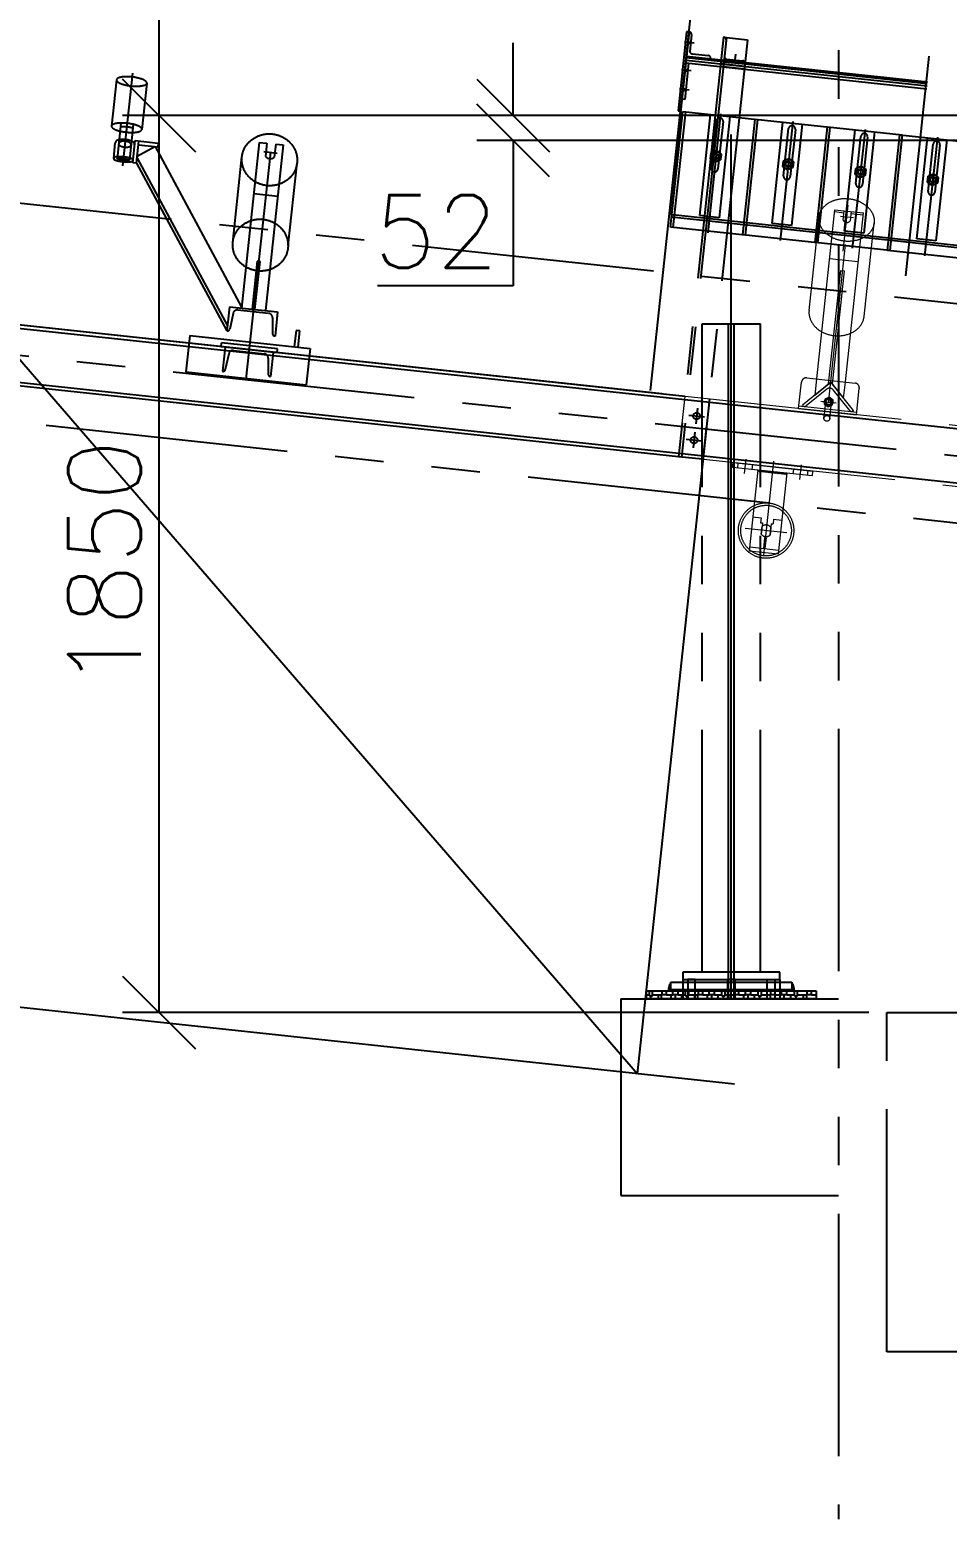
# Model space of a CAD drawing. Header units: inches. Extents: x 0 to 157513, y -28488 to 35640.
# Drawn here: x 17066 to 18959, y 14964 to 18036 of the extents above; entities that cross this region are included whole.
import ezdxf

# ---------------------------------------------------------------- set-up
doc = ezdxf.new("R2010")
doc.units = ezdxf.units.IN
doc.header["$LTSCALE"] = 400
doc.header["$MEASUREMENT"] = 0
for name, pattern in [('0', [0]), ('CENTER', [2, 1.25, -0.25, 0.25, -0.25]), ('CENTER2', [28.575, 19.05, -3.175, 3.175, -3.175]), ('CONTINOUS', [0]), ('HIDDEN', [9.525, 6.35, -3.175]), ('PHANTOM', [2.5, 1.25, -0.25, 0.25, -0.25, 0.25, -0.25])]:
    doc.linetypes.add(name, pattern=pattern)
doc.layers.add('BF', color=8, linetype='PHANTOM')
doc.styles.add('ROMANS', font='romans')
doc.dimstyles.new('SAM2 60 SC', dxfattribs={"dimscale": 60, "dimtxt": 2.5, "dimasz": 2.5, "dimexe": 1.25, "dimexo": 0.625, "dimtad": 1, "dimtoh": 1, "dimdec": 0, "dimdsep": 46, "dimtxsty": 'ROMANS', "dimblk": 'OBLIQUE', "dimcen": 2.5, "dimclrd": 1, "dimclre": 1, "dimclrt": 256, "dimadec": 0, "dimazin": 2, "dimtfac": 1, "dimtdec": 0, "dimtofl": 0, "dimtmove": 0, "dimatfit": 3, "dimfxl": 1, "dimtolj": 1, "dimtzin": 0, "dimarcsym": 1})

# ---------------------------------------------------------------- blocks, each defined once
blk = doc.blocks.new('611bf4strgesv')
at = {"layer": 'BF', "linetype": 'CONTINOUS'}
h = blk.add_hatch(color=256, dxfattribs=at)
h.dxf.hatch_style = 1
h.paths.add_polyline_path([(-13415.3, 26932.5), (-13421.3, 26933.2), (-13421.7, 26929.8), (-13415.7, 26929.2)])
h = blk.add_hatch(color=256, dxfattribs=at)
h.dxf.hatch_style = 1
h.paths.add_polyline_path([(-13415, 26935.8), (-13420.9, 26936.4), (-13421.3, 26933.2), (-13415.3, 26932.5)])
h = blk.add_hatch(color=256, dxfattribs=at)
h.dxf.hatch_style = 1
h.paths.add_polyline_path([(-13421.4, 26875.5), (-13427.4, 26876.2), (-13427.8, 26872.8), (-13421.8, 26872.2)])
h = blk.add_hatch(color=256, dxfattribs=at)
h.dxf.hatch_style = 1
h.paths.add_polyline_path([(-13421.1, 26878.8), (-13427.1, 26879.4), (-13427.4, 26876.2), (-13421.4, 26875.5)])
h = blk.add_hatch(color=256, dxfattribs=at)
h.dxf.hatch_style = 1
h.paths.add_polyline_path([(-13425.7, 26835.8), (-13431.7, 26836.4), (-13432, 26833), (-13426.1, 26832.4)])
h = blk.add_hatch(color=256, dxfattribs=at)
h.dxf.hatch_style = 1
h.paths.add_polyline_path([(-13425.4, 26839), (-13431.3, 26839.6), (-13431.7, 26836.4), (-13425.7, 26835.8)])
at = {"layer": 'BF'}
for p, q in [((-13110.6, 31517.3, 405.4), (-13110.6, 23887.1, 405.4)), ((-13347.7, 26944.3, 1719.2), (-13440.4, 26078.8, 742.2)), ((-13341.7, 26943.6, 1782.7), (-13434.5, 26078.2, -951)), ((-13422.7, 26919.7, 3309.7), (-13424.6, 26902.2, 3309.7)), ((-13298, 26938.9, 1756.5), (-13390.7, 26073.5, -897.6)), ((-13347.7, 26944.3, 79.4), (-13298, 26938.9, 79.4)), ((-13425.8, 26891.3, -84.3), (-9950.4, 26518.8, -84.3)), ((-13425.1, 26897.2, -84.3), (-9936.4, 26523.3, -84.3)), ((-13424.6, 26902.2, 2574.4), (-9894.8, 26523.9, 2574.4)), ((-13424.3, 26905.3, 2574.4), (-9894.5, 26527, 2574.4)), ((-13424.3, 26905.3, 2574.4), (-13374.6, 26900, 2574.4)), ((-13412.7, 26910.1, 2574.4), (-13378.9, 26906.5, 2574.4)), ((-13374.6, 26900, 2574.4), (-13374.5, 26901, 2574.4)), ((-13323.3, 26909.1, 79.4), (-13325.2, 26891.6, 79.4)), ((-12924, 26904.9, -2141), (-12972.5, 26452.1, -133.9)), ((-14600, 26856.4, 405), (-14610.3, 26760.9, 405)), ((-14566.9, 26869.8, 405), (-14587.4, 26678.9, 405)), ((-14537.4, 26849.6, 405), (-14547.6, 26754.2, 405)), ((-14590.7, 26766.7, 405), (-14598.6, 26693.6, 405)), ((-14565.5, 26764, 405), (-14573.3, 26690.9, 405)), ((-13457.1, 26552.5, 609.4), (-13431.5, 26791.1, 609.4)), ((-13426.5, 26790.6, 609.4), (-13452.1, 26552, 609.4)), ((-13431.5, 26791.1, 609.4), (-13277.4, 26774.6, 609.4)), ((-13354.1, 26786.2, 609.4), (-13380.4, 26540.9, 609.4)), ((-13373.1, 26674.2, 609.4), (-13362.7, 26771.7, 609.4)), ((-13348.7, 26770.2, 609.4), (-13359.2, 26672.7, 609.4)), ((-13355, 26777.9, 609.4), (-13355, 26777.9, 609.4)), ((-13307.9, 26536.5, 609.4), (-13282.3, 26775.1, 609.4)), ((-13277.4, 26774.6, 609.4), (-13302.9, 26536, 609.4)), ((-13277.4, 26774.6, 609.4), (-13302.9, 26536, 609.4)), ((-13277.4, 26774.6, 609.4), (-13302.9, 26536, 609.4)), ((-13282.3, 26775.1, 609.4), (-13128.2, 26758.6, 609.4)), ((-13204.9, 26770.2, 609.4), (-13231.2, 26524.9, 609.4)), ((-13224, 26658.3, 609.4), (-13213.5, 26755.7, 609.4)), ((-13199.6, 26754.2, 609.4), (-13210, 26656.8, 609.4)), ((-13205.8, 26761.9, 609.4), (-13205.8, 26761.9, 609.4)), ((-13158.8, 26520.5, 609.4), (-13133.2, 26759.2, 609.4)), ((-13128.2, 26758.6, 609.4), (-13153.8, 26520, 609.4)), ((-13128.2, 26758.6, 609.4), (-13153.8, 26520, 609.4)), ((-13128.2, 26758.6, 609.4), (-13153.8, 26520, 609.4)), ((-13133.2, 26759.2, 609.4), (-12979.1, 26742.6, 609.4)), ((-13055.8, 26754.2, 609.4), (-13082.1, 26508.9, 609.4)), ((-13074.8, 26642.3, 609.4), (-13064.4, 26739.7, 609.4)), ((-13050.5, 26738.2, 609.4), (-13060.9, 26640.8, 609.4)), ((-13056.7, 26745.9, 609.4), (-13056.7, 26745.9, 609.4)), ((-13009.6, 26504.5, 609.4), (-12984.1, 26743.2, 609.4)), ((-12979.1, 26742.6, 609.4), (-13004.7, 26504, 609.4)), ((-12979.1, 26742.6, 609.4), (-13004.7, 26504, 609.4)), ((-12979.1, 26742.6, 609.4), (-13004.7, 26504, 609.4)), ((-12984.1, 26743.2, 609.4), (-12829.9, 26726.6, 609.4)), ((-12906.6, 26738.2, 609.4), (-12932.9, 26493, 609.4)), ((-8520.8, 25928.6, 405), (-15765.3, 26705.1, 405)), ((-14605.8, 26694.4, 405), (-14602.4, 26726.5, 405)), ((-14566.6, 26685.2, 405), (-14561.7, 26731, 405)), ((-14561.7, 26731, 405), (-14513.8, 26725.9, 405)), ((-14558.6, 26684.4, 405), (-14553.7, 26730.1, 405)), ((-14557.1, 26699, 405), (-14520.8, 26718.6, 405)), ((-14554.6, 26722.2, 405), (-14514.7, 26717.9, 405)), ((-14520.2, 26718.5, 405), (-14342.1, 26387.5, 405)), ((-14513.8, 26725.9, 405), (-14514.7, 26717.9, 405)), ((-14305.6, 26727.3, 405), (-14342.3, 26385.5, 405)), ((-14282.6, 26707, 405), (-14332.9, 26238.7, 405)), ((-14305.6, 26727.4, 405), (-14289.9, 26725.7, 405)), ((-14296.1, 26708.3, 405), (-14268.4, 26705.4, 405)), ((-14290, 26725.6, 405), (-14292.8, 26698.8, 405)), ((-14255.9, 26722, 405), (-14292.6, 26380.2, 405)), ((-14271.6, 26723.7, 405), (-14274.4, 26696.9, 405)), ((-14271.5, 26723.7, 405), (-14255.9, 26722.1, 405)), ((-13374.5, 26693.5, 609.4), (-13373.2, 26705.4, 609.4)), ((-13373.2, 26705.4, 609.4), (-13362.2, 26710.3, 609.4)), ((-13362.2, 26710.3, 609.4), (-13352.5, 26703.2, 609.4)), ((-13352.5, 26703.2, 609.4), (-13353.8, 26691.3, 609.4)), ((-12925.7, 26626.3, 609.4), (-12915.2, 26723.7, 609.4)), ((-12901.3, 26722.2, 609.4), (-12911.8, 26624.8, 609.4)), ((-12907.5, 26729.9, 609.4), (-12907.5, 26729.9, 609.4)), ((-14558.6, 26684.4, 405), (-14566.6, 26685.2, 405)), ((-14558.6, 26684.4, 405), (-14372.5, 26338.4, 405)), ((-14557.5, 26695, 405), (-14371.3, 26349, 405)), ((-14359.4, 26527, 405), (-14341.1, 26697.5, 405)), ((-14245.8, 26514.8, 405), (-14227.5, 26685.3, 405)), ((-13364.8, 26686.4, 609.4), (-13374.5, 26693.5, 609.4)), ((-13353.8, 26691.3, 609.4), (-13364.8, 26686.4, 609.4)), ((-13225.3, 26677.5, 609.4), (-13224, 26689.4, 609.4)), ((-13215.6, 26670.4, 609.4), (-13225.3, 26677.5, 609.4)), ((-13224, 26689.4, 609.4), (-13213.1, 26694.3, 609.4)), ((-13204.6, 26675.3, 609.4), (-13215.6, 26670.4, 609.4)), ((-13213.1, 26694.3, 609.4), (-13203.4, 26687.2, 609.4)), ((-13203.4, 26687.2, 609.4), (-13204.6, 26675.3, 609.4)), ((-13076.2, 26661.5, 609.4), (-13074.9, 26673.4, 609.4)), ((-13074.9, 26673.4, 609.4), (-13063.9, 26678.3, 609.4)), ((-13063.9, 26678.3, 609.4), (-13054.2, 26671.2, 609.4)), ((-13054.2, 26671.2, 609.4), (-13055.5, 26659.3, 609.4)), ((-13366.9, 26666.5, 609.4), (-13366.9, 26666.5, 609.4)), ((-13217.8, 26650.5, 609.4), (-13217.8, 26650.5, 609.4)), ((-13066.5, 26654.4, 609.4), (-13076.2, 26661.5, 609.4)), ((-13055.5, 26659.3, 609.4), (-13066.5, 26654.4, 609.4)), ((-12927, 26645.5, 609.4), (-12925.7, 26657.5, 609.4)), ((-12917.3, 26638.5, 609.4), (-12927, 26645.5, 609.4)), ((-12925.7, 26657.5, 609.4), (-12914.8, 26662.3, 609.4)), ((-12906.4, 26643.3, 609.4), (-12917.3, 26638.5, 609.4)), ((-12914.8, 26662.3, 609.4), (-12905.1, 26655.2, 609.4)), ((-12905.1, 26655.2, 609.4), (-12906.4, 26643.3, 609.4)), ((-14316.9, 26621.7, 405), (-14267.2, 26616.4, 405)), ((-13068.6, 26634.6, 609.4), (-13068.6, 26634.6, 609.4)), ((-12919.5, 26618.6, 609.4), (-12919.5, 26618.6, 609.4)), ((-13302.9, 26536, 609.4), (-13457.1, 26552.5, 609.4)), ((-13153.8, 26520, 609.4), (-13307.9, 26536.5, 609.4)), ((-13004.7, 26504, 609.4), (-13158.8, 26520.5, 609.4)), ((-12855.5, 26488, 609.4), (-13009.6, 26504.5, 609.4)), ((-14309.7, 26482.6, 405), (-14320.4, 26383.2, 405)), ((-14314.4, 26382.5, 405), (-14303.8, 26481.9, 405)), ((-14303.8, 26481.9, 405), (-14309.7, 26482.6, 405)), ((-8019.8, 25560.6, 575.3), (-15731.9, 26387.3, 575.3)), ((-14367.1, 26388.2, 405), (-14372.5, 26338.4, 405)), ((-14367.1, 26388.2, 405), (-14267.7, 26377.5, 405)), ((-14359.5, 26374.5, 405), (-14366.5, 26341.9, 405)), ((-14349.7, 26381.6, 405), (-14286.1, 26374.7, 405)), ((-14320.4, 26383.2, 405), (-14314.4, 26382.5, 405)), ((-14278, 26365.8, 405), (-14278.1, 26332.4, 405)), ((-14267.7, 26377.5, 405), (-14273, 26327.8, 405)), ((-14371.4, 26338.3, 405), (-14372.5, 26338.4, 405)), ((-14229.5, 26339.4, 405), (-14233.2, 26305.6, 405)), ((-14221.6, 26338.5, 405), (-14229.5, 26339.4, 405)), ((-14225.2, 26304.7, 405), (-14221.6, 26338.5, 405)), ((-13391.7, 25015.8, 405.4), (-13391.7, 26353, 405.4)), ((-13391.7, 26353, 405.4), (-13271.7, 26353, 405.4)), ((-13271.7, 25015.8, 405.4), (-13271.7, 26353, 405.4)), ((-14448.9, 26328.7, 405), (-14456.9, 26254.1, 405)), ((-14448.9, 26328.7, 405), (-14200.4, 26302, 405)), ((-14384, 26305.6, 405), (-14383.2, 26313.6, 405)), ((-14268.7, 26293.3, 405), (-14384, 26305.6, 405)), ((-14267.8, 26301.2, 405), (-14383.2, 26313.6, 405)), ((-14376.1, 26304.8, 405), (-14381.4, 26255.1, 405)), ((-14273, 26327.8, 405), (-14274.1, 26327.9, 405)), ((-14268.7, 26293.3, 405), (-14267.8, 26301.2, 405)), ((-14200.4, 26302, 405), (-14208.4, 26227.5, 405)), ((-14368.4, 26291.1, 405), (-14375.5, 26258.5, 405)), ((-14358.7, 26298.2, 405), (-14295, 26291.4, 405)), ((-14287, 26282.4, 405), (-14287, 26249, 405)), ((-14276.6, 26294.1, 405), (-14282, 26244.4, 405)), ((-10271, 25663.6, 405), (-15717.2, 26247.4, 405)), ((-14456.9, 26254.1, 405), (-14208.4, 26227.5, 405)), ((-14381.4, 26255.1, 405), (-14380.3, 26255, 405)), ((-14282, 26244.4, 405), (-14283, 26244.5, 405)), ((-13390.8, 26073.5, -244.6), (-13440.5, 26078.8, 1395.2)), ((-13431.7, 25000.1, 405.4), (-13431.7, 24960.8, 405.4)), ((-13231.7, 25000.1, 405.4), (-13231.7, 24960.8, 405.4)), ((-13559.7, 24960.8, 405.4), (-13110.6, 24960.8, 405.4)), ((-13559.7, 24960.8, 405.4), (-13559.7, 24554.8, 405.4)), ((-13010.6, 24932.6, 405.4), (-6610.6, 24932.6, 405.4)), ((-13010.6, 24232.6, 405.4), (-13010.6, 24932.6, 405.4)), ((-13559.7, 24554.8, 405.4), (-13110.6, 24554.8, 405.4)), ((-12610.6, 24232.6, 405.4), (-13010.6, 24232.6, 405.4))]:
    blk.add_line(p, q, dxfattribs=at)
at = {"layer": 'BF', "linetype": '0'}
blk.add_line((-13498.2, 26215.8, 301.2), (-13392.3, 27203.8, 301.2), dxfattribs=at)
at = {"layer": 'BF', "linetype": 'CONTINOUS'}
for p, q in [((-13418.9, 26955.1, -1397.3), (-13459.3, 26578.9, 594.8)), ((-13423.9, 26955.6, -1381.8), (-13441.4, 26792.2, 594.8)), ((-13418.9, 26955.1, 2574.4), (-13424.3, 26905.3, 2574.4)), ((-13418.9, 26955.1, 2574.4), (-13423.9, 26955.6, 567.2)), ((-13417.9, 26955, 2574.4), (-13418.9, 26955.1, 2574.4)), ((-13413.5, 26949.5, 2574.4), (-13417.1, 26915.6, 2574.4)), ((-13419.8, 26890.6, -84.3), (-13427.8, 26815.9, 594.8)), ((-13427.8, 26815.9, 594.8), (-13433.8, 26816.5, 594.8)), ((-13441.4, 26792.2, 594.8), (-13436.5, 26791.7, 609.4))]:
    blk.add_line(p, q, dxfattribs=at)
at = {"layer": 'BF', "linetype": 'CENTER'}
for p, q in [((-13408.1, 26931.8, 4581.5), (-13428.3, 26933.9, 4581.5)), ((-13414.2, 26874.8, 594.8), (-13434.4, 26876.9, 594.8)), ((-13418.5, 26835, 594.8), (-13438.7, 26837.2, 594.8))]:
    blk.add_line(p, q, dxfattribs=at)
at = {"layer": 'BF', "ltscale": 25}
for p, q in [((-13347.7, 26944.3, 79.4), (-13353, 26894.5, 79.4)), ((-13346.7, 26944.1, 79.4), (-13347.7, 26944.3, 79.4)), ((-13342.2, 26938.6, 79.4), (-13345.9, 26904.8, 79.4)), ((-13303.8, 26884.2, -1637.6), (-13353.5, 26889.6, -1637.6)), ((-13353, 26894.5, 79.4), (-13303.3, 26889.2, 79.4)), ((-13341.4, 26899.3, 79.4), (-13307.6, 26895.7, 79.4)), ((-13303.3, 26889.2, 79.4), (-13303.2, 26890.2, 79.4)), ((-13304.5, 26878.3, -1637.6), (-13354.2, 26883.6, -1637.6)), ((-13401.6, 26178.9, -2089.6), (-13405, 26146.8, -2089.6)), ((-13419.4, 26164.5, 575.3), (-13387.2, 26161.1, 575.3)), ((-13406.9, 26129.2, -2089.6), (-13410.4, 26097, -2089.6)), ((-13424.7, 26114.8, 575.3), (-13392.6, 26111.4, 575.3))]:
    blk.add_line(p, q, dxfattribs=at)
at = {"layer": 'BF', "linetype": 'HIDDEN', "ltscale": 15}
for p, q in [((-13396.7, 26576.2, 609.4), (-13374.3, 26785, 609.4)), ((-13334.5, 26780.7, 609.4), (-13356.9, 26571.9, 609.4)), ((-13247.6, 26560.2, 609.4), (-13225.2, 26769, 609.4)), ((-13185.4, 26764.7, 609.4), (-13207.8, 26555.9, 609.4)), ((-13098.4, 26544.2, 609.4), (-13076, 26753, 609.4)), ((-13036.3, 26748.8, 609.4), (-13058.6, 26540, 609.4)), ((-12949.3, 26528.2, 609.4), (-12926.9, 26737, 609.4)), ((-12887.1, 26732.8, 609.4), (-12909.5, 26524, 609.4)), ((-13454.8, 26573.9, 594.8), (-13300.7, 26557.4, 594.8)), ((-13356.9, 26571.9, 609.4), (-13396.7, 26576.2, 609.4)), ((-13305.6, 26557.9, 594.8), (-13151.5, 26541.4, 594.8)), ((-13207.8, 26555.9, 609.4), (-13247.6, 26560.2, 609.4)), ((-13156.5, 26542, 594.8), (-13002.4, 26525.4, 594.8)), ((-13058.6, 26540, 609.4), (-13098.4, 26544.2, 609.4)), ((-13007.3, 26526, 594.8), (-12853.2, 26509.4, 594.8)), ((-12909.5, 26524, 609.4), (-12949.3, 26528.2, 609.4))]:
    blk.add_line(p, q, dxfattribs=at)
at = {"layer": 'BF', "linetype": 'CENTER', "ltscale": 5}
for p, q in [((-13331.7, 24960.8, 405.4), (-13331.7, 26743.9, 405.4)), ((-13474.8, 26208.6, 405.1), (-15738.6, 26451.3, 405.1)), ((-14867.6, 26357.9, 405.1), (-13525.4, 24806, 405.1)), ((-13525.4, 24806, 405.1), (-13376.2, 26198, 405.1)), ((-13325.1, 24784.5, 405.1), (-15589, 25027.2, 405.1))]:
    blk.add_line(p, q, dxfattribs=at)
at = {"layer": 'BF', "linetype": 'HIDDEN', "ltscale": 25}
blk.add_line((-13459.3, 26578.9, 609.4), (-11962.8, 26418.5, 609.4), dxfattribs=at)
at = {"layer": 'BF', "lineweight": 9}
for p, q in [((-13118.7, 26588.4, 405), (-13156, 26239.8, 405)), ((-13118.7, 26588.4, 405), (-13059, 26582, 405)), ((-13101.1, 26566.9, 405), (-13099, 26586.3, 405)), ((-13096.4, 26233.4, 405), (-13059, 26582, 405)), ((-13084.6, 26584.7, 405), (-13086.7, 26565.4, 405)), ((-13171.3, 26380.4, 405), (-13150.6, 26573.4, 405)), ((-13057.6, 26368.3, 405), (-13037, 26561.2, 405)), ((-13129.5, 26487.8, 405), (-13069.8, 26481.4, 405)), ((-13176, 26241.5, 405), (-13076.5, 26230.9, 405)), ((-13192.8, 26178, 405), (-13187, 26232.7, 405)), ((-13073.5, 26165.2, 405), (-13067.7, 26219.9, 405)), ((-13139.1, 26197.4, 405), (-13140.2, 26187.4, 405)), ((-13140.2, 26187.4, 405), (-13132.1, 26181.5, 405)), ((-13130, 26201.4, 405), (-13139.1, 26197.4, 405)), ((-13132.1, 26181.5, 405), (-13123, 26185.6, 405)), ((-13121.9, 26195.5, 405), (-13130, 26201.4, 405)), ((-13123, 26185.6, 405), (-13121.9, 26195.5, 405)), ((-13192.8, 26178, 405), (-13073.5, 26165.2, 405)), ((-13140.6, 26158.6, 405), (-13139.1, 26172.2, 405)), ((-13128.7, 26157.3, 405), (-13127.2, 26170.9, 405)), ((-13329, 26056.8, 405), (-13328, 26066.7, 405)), ((-13165, 26039.2, 405), (-13329, 26056.8, 405)), ((-13328, 26066.7, 405), (-13163.9, 26049.2, 405)), ((-13276.8, 26051.2, 405), (-13294.7, 25884.8, 405)), ((-13217.2, 26044.8, 405), (-13235, 25878.4, 405)), ((-13163.9, 26049.2, 405), (-13165, 26039.2, 405)), ((-13287.2, 25954.6, 405), (-13270.3, 25952.8, 405)), ((-13270.3, 25952.8, 405), (-13271.3, 25942.8, 405)), ((-13271.3, 25942.8, 405), (-13267.6, 25942.4, 405)), ((-13267.6, 25942.4, 405), (-13270.1, 25919.2, 405)), ((-13270.1, 25919.2, 405), (-13268.4, 25934.7, 405)), ((-13249.2, 25940.5, 405), (-13251.7, 25917.2, 405)), ((-13251.7, 25917.2, 405), (-13250.1, 25932.7, 405)), ((-13249.2, 25940.5, 405), (-13245.5, 25940.1, 405)), ((-13244.4, 25950, 405), (-13245.5, 25940.1, 405)), ((-13244.4, 25950, 405), (-13227.5, 25948.2, 405)), ((-13263.1, 25911.8, 405), (-13260.1, 25911.5, 405)), ((-13294.7, 25884.8, 405), (-13235, 25878.4, 405))]:
    blk.add_line(p, q, dxfattribs=at)
at = {"layer": 'BF', "lineweight": 9, "ltscale": 0.2}
for p, q in [((-13119.1, 26584.4, 405), (-13099.5, 26582.3, 405)), ((-13085, 26580.7, 405), (-13059.4, 26578, 405))]:
    blk.add_line(p, q, dxfattribs=at)
at = {"layer": 'BF', "linetype": 'CENTER2', "lineweight": 9}
for p, q in [((-13100.7, 26502.7, 405), (-13090.5, 26597.5, 405)), ((-13106.6, 26575.4, 405), (-13079.6, 26572.5, 405)), ((-13131.3, 26189.4, 405), (-13096.2, 26516.5, 405)), ((-13146.8, 26193.2, 405), (-13115.3, 26189.8, 405)), ((-13302, 26074, 405), (-13305.2, 26044.2, 405)), ((-13187.7, 26061.8, 405), (-13190.9, 26031.9, 405))]:
    blk.add_line(p, q, dxfattribs=at)
at = {"layer": 'BF', "lineweight": 9, "ltscale": 0.5}
for p, q in [((-13131, 26229.2, 405), (-13106, 26463.1, 405)), ((-13123.1, 26228.4, 405), (-13098, 26462.3, 405)), ((-13106, 26463.1, 405), (-13098, 26462.3, 405)), ((-13126.7, 26232.4, 405), (-13185, 26185.4, 405)), ((-13134.6, 26218.3, 405), (-13177.4, 26183.8, 405)), ((-13156.1, 26239.4, 405), (-13159.7, 26205.8, 405)), ((-13159.7, 26205.8, 405), (-13126.7, 26232.4, 405)), ((-13079.6, 26174, 405), (-13126.7, 26232.4, 405)), ((-13126.7, 26232.4, 405), (-13100, 26199.4, 405)), ((-13087.4, 26174.2, 405), (-13121.9, 26217, 405)), ((-13100, 26199.4, 405), (-13096.4, 26233, 405)), ((-13192.2, 26183.9, 405), (-13072.9, 26171.1, 405)), ((-13184.4, 26184.6, 405), (-13185, 26185.4, 405)), ((-13080.4, 26173.4, 405), (-13079.6, 26174, 405)), ((-13079.6, 26174, 405), (-13080.4, 26173.4, 405)), ((-13318, 26065.7, 405), (-13319.1, 26055.7, 405)), ((-13288.2, 26062.5, 405), (-13289.3, 26052.5, 405)), ((-13203.7, 26053.4, 405), (-13204.7, 26043.5, 405)), ((-13173.8, 26050.2, 405), (-13174.9, 26040.3, 405)), ((-13263.1, 25911.8, 405), (-13265.5, 25889.7, 405)), ((-13260.1, 25911.5, 405), (-13262.5, 25889.3, 405)), ((-13293.8, 25892.7, 405), (-13234.2, 25886.3, 405))]:
    blk.add_line(p, q, dxfattribs=at)
at = {"layer": 'BF', "ltscale": 10}
for p, q in [((-13427.1, 26203.1, 405), (-15738.6, 26450.8, 405)), ((-13427.9, 26196.1, 405), (-15737.8, 26443.7, 405)), ((-13439.7, 26085.8, 405), (-15726, 26330.8, 405)), ((-13440.4, 26078.8, 405), (-15725.2, 26323.7, 405))]:
    blk.add_line(p, q, dxfattribs=at)
at = {"layer": 'BF', "ltscale": 50}
for p, q in [((-13337.7, 24960.8, 245.6), (-13337.7, 26353, 245.6)), ((-13325.7, 24960.8, 245.6), (-13325.7, 26353, 245.6))]:
    blk.add_line(p, q, dxfattribs=at)
at = {"layer": 'BF', "lineweight": 5}
for p, q in [((-13440.5, 26078.8, 1395.2), (-13427.1, 26203.1, 405)), ((-9004.3, 25729, 405), (-13427.1, 26203.1, 405)), ((-9017.4, 25604.7, 405), (-13440.4, 26078.8, 405))]:
    blk.add_line(p, q, dxfattribs=at)
at = {"layer": 'BF', "ltscale": 20}
for p, q in [((-9005.1, 25722.1, 405), (-13427.9, 26196.1, 405)), ((-9016.7, 25611.7, 405), (-13439.7, 26085.8, 405))]:
    blk.add_line(p, q, dxfattribs=at)
at = {"layer": 'BF', "linetype": 'CENTER', "lineweight": 9}
blk.add_line((-13143.5, 26192.8, 405), (-13118.6, 26190.1, 405), dxfattribs=at)
at = {"layer": 'BF', "linetype": 'HIDDEN', "lineweight": 9}
for p, q in [((-13139.1, 26172.2, 405), (-13137, 26192.1, 405)), ((-13127.2, 26170.9, 405), (-13125.1, 26190.8, 405))]:
    blk.add_line(p, q, dxfattribs=at)
at = {"layer": 'BF', "linetype": 'CENTER2', "lineweight": 9, "ltscale": 0.2}
for p, q in [((-13244.7, 26069.5, 405), (-13265.4, 25876, 405)), ((-13217, 25921.9, 405), (-13302.9, 25931.1, 405))]:
    blk.add_line(p, q, dxfattribs=at)
at = {"layer": 'BF', "linetype": 'Continuous', "lineweight": 9}
for p, q in [((-13276.9, 26050.2, 405), (-13276, 26051.1, 405)), ((-13276.9, 26048.2, 405), (-13274.1, 26050.9, 405)), ((-13274.9, 26048, 405), (-13272.2, 26050.7, 405)), ((-13273, 26047.8, 405), (-13270.3, 26050.5, 405)), ((-13271.1, 26047.6, 405), (-13268.4, 26050.3, 405)), ((-13269.2, 26047.4, 405), (-13266.5, 26050.1, 405)), ((-13267.3, 26047.2, 405), (-13264.5, 26049.9, 405)), ((-13265.4, 26047, 405), (-13262.6, 26049.7, 405)), ((-13263.4, 26046.7, 405), (-13260.7, 26049.5, 405)), ((-13261.5, 26046.5, 405), (-13258.8, 26049.3, 405)), ((-13259.6, 26046.3, 405), (-13256.9, 26049.1, 405)), ((-13257.7, 26046.1, 405), (-13255, 26048.9, 405)), ((-13255.8, 26045.9, 405), (-13253.1, 26048.7, 405)), ((-13253.9, 26045.7, 405), (-13251.1, 26048.4, 405)), ((-13251.9, 26045.5, 405), (-13249.2, 26048.2, 405)), ((-13250, 26045.3, 405), (-13247.3, 26048, 405)), ((-13248.1, 26045.1, 405), (-13247.2, 26046, 405)), ((-13247.2, 26046, 405), (-13245.4, 26047.8, 405)), ((-13246.2, 26044.9, 405), (-13243.5, 26047.6, 405)), ((-13244.3, 26044.7, 405), (-13241.6, 26047.4, 405)), ((-13242.4, 26044.5, 405), (-13239.6, 26047.2, 405)), ((-13240.4, 26044.3, 405), (-13237.7, 26047, 405)), ((-13238.5, 26044.1, 405), (-13235.8, 26046.8, 405)), ((-13236.6, 26043.9, 405), (-13233.9, 26046.6, 405)), ((-13234.7, 26043.7, 405), (-13232, 26046.4, 405)), ((-13232.8, 26043.5, 405), (-13230.1, 26046.2, 405)), ((-13230.9, 26043.3, 405), (-13228.1, 26046, 405)), ((-13229, 26043.1, 405), (-13226.2, 26045.8, 405)), ((-13227, 26042.8, 405), (-13224.3, 26045.6, 405)), ((-13225.1, 26042.6, 405), (-13222.4, 26045.4, 405)), ((-13223.2, 26042.4, 405), (-13220.5, 26045.2, 405)), ((-13221.3, 26042.2, 405), (-13218.6, 26045, 405)), ((-13219.4, 26042, 405), (-13217.2, 26044.2, 405))]:
    blk.add_line(p, q, dxfattribs=at)
at = {"layer": 'BF', "lineweight": 9, "ltscale": 6}
blk.add_line((-13242.2, 26045.5, 405), (-13252.2, 26046.5, 405), dxfattribs=at)
at = {"layer": 'BF', "linetype": 'Continuous'}
for p, q in [((-13431.7, 25015.8, 85.8), (-13431.7, 25000.1, 85.8)), ((-13231.7, 25015.8, 85.8), (-13431.7, 25015.8, 85.8)), ((-13231.7, 25000.1, 85.8), (-13231.7, 25015.8, 85.8)), ((-13458.6, 24991.4, 245.6), (-13461.4, 24981.9, 245.6)), ((-13459.4, 24981.4, 245.6), (-13456.7, 24990.8, 245.6)), ((-13456.7, 24990.8, 245.6), (-13458.6, 24991.4, 245.6)), ((-13456.7, 24994.8, 85.8), (-13206.7, 24994.8, 85.8)), ((-13456.7, 24978.8, 85.8), (-13456.7, 24994.8, 85.8)), ((-13431.7, 25000.1, 85.8), (-13231.7, 25000.1, 85.8)), ((-13406, 25000.1, 85.8), (-13421.7, 25000.1, 85.8)), ((-13421.7, 25000.1, 85.8), (-13421.7, 24960.8, 85.8)), ((-13406, 24960.8, 85.8), (-13406, 25000.1, 85.8)), ((-13323.9, 25000.1, 85.8), (-13339.6, 25000.1, 85.8)), ((-13339.6, 25000.1, 85.8), (-13339.6, 24960.8, 85.8)), ((-13323.9, 24960.8, 85.8), (-13323.9, 25000.1, 85.8)), ((-13257.5, 25000.1, 85.8), (-13241.7, 25000.1, 85.8)), ((-13257.5, 24960.8, 85.8), (-13257.5, 25000.1, 85.8)), ((-13241.7, 25000.1, 85.8), (-13241.7, 24960.8, 85.8)), ((-13206.7, 24994.8, 85.8), (-13206.7, 24978.8, 85.8)), ((-13204.8, 24991.4, 245.6), (-13206.7, 24990.8, 245.6)), ((-13206.7, 24990.8, 245.6), (-13204, 24981.4, 245.6)), ((-13202.1, 24981.9, 245.6), (-13204.8, 24991.4, 245.6)), ((-13506.7, 24976.8, 85.8), (-13156.7, 24976.8, 85.8)), ((-13506.7, 24960.8, 85.8), (-13506.7, 24976.8, 85.8)), ((-13506.7, 24968.6, 245.6), (-13500.7, 24968.6, 245.6)), ((-13156.7, 24960.8, 85.8), (-13506.7, 24960.8, 85.8)), ((-13500.7, 24967, 245.6), (-13500.7, 24976.8, 245.6)), ((-13500.7, 24967, 245.6), (-13494.1, 24967, 245.6)), ((-13497.4, 24960.8, 245.6), (-13497.4, 24965.3, 245.6)), ((-13494.1, 24967, 245.6), (-13494.1, 24976.8, 245.6)), ((-13494.1, 24968.6, 245.6), (-13474.3, 24968.6, 245.6)), ((-13482, 24960.8, 245.6), (-13482, 24965.9, 245.6)), ((-13475.4, 24960.8, 245.6), (-13475.4, 24965.9, 245.6)), ((-13474.3, 24968.6, 245.6), (-13474.3, 24976.8, 245.6)), ((-13474.3, 24969.7, 245.6), (-13465.5, 24969.7, 245.6)), ((-13465.5, 24968.6, 245.6), (-13465.5, 24976.8, 245.6)), ((-13465.5, 24968.6, 245.6), (-13452.3, 24968.6, 245.6)), ((-13205.9, 24978.8, 245.6), (-13457.5, 24978.8, 245.6)), ((-13457.5, 24976.8, 245.6), (-13205.9, 24976.8, 245.6)), ((-13206.7, 24978.8, 85.8), (-13456.7, 24978.8, 85.8)), ((-13455.6, 24960.8, 245.6), (-13455.6, 24966.4, 245.6)), ((-13452.3, 24968.6, 245.6), (-13452.3, 24976.8, 245.6)), ((-13452.3, 24969.7, 245.6), (-13441.3, 24969.7, 245.6)), ((-13446.8, 24960.8, 245.6), (-13446.8, 24967.5, 245.6)), ((-13441.3, 24968.6, 245.6), (-13441.3, 24976.8, 245.6)), ((-13441.3, 24968.6, 245.6), (-13425.9, 24968.6, 245.6)), ((-13433.6, 24960.8, 245.6), (-13433.6, 24967, 245.6)), ((-13425.9, 24967, 245.6), (-13425.9, 24976.8, 245.6)), ((-13425.9, 24967, 245.6), (-13419.3, 24967, 245.6)), ((-13422.6, 24960.8, 245.6), (-13422.6, 24965.3, 245.6)), ((-13421.7, 24960.8, 85.8), (-13406, 24960.8, 85.8)), ((-13419.3, 24967, 245.6), (-13419.3, 24976.8, 245.6)), ((-13419.3, 24968.6, 245.6), (-13399.5, 24968.6, 245.6)), ((-13407.2, 24960.8, 245.6), (-13407.2, 24965.9, 245.6)), ((-13400.6, 24960.8, 245.6), (-13400.6, 24965.9, 245.6)), ((-13399.5, 24968.6, 245.6), (-13399.5, 24976.8, 245.6)), ((-13399.5, 24969.7, 245.6), (-13390.7, 24969.7, 245.6)), ((-13390.7, 24968.6, 245.6), (-13390.7, 24976.8, 245.6)), ((-13390.7, 24968.6, 245.6), (-13377.5, 24968.6, 245.6)), ((-13380.8, 24960.8, 245.6), (-13380.8, 24966.4, 245.6)), ((-13377.5, 24968.6, 245.6), (-13377.5, 24976.8, 245.6)), ((-13377.5, 24969.7, 245.6), (-13366.5, 24969.7, 245.6)), ((-13372, 24960.8, 245.6), (-13372, 24967.5, 245.6)), ((-13366.5, 24968.6, 245.6), (-13366.5, 24976.8, 245.6)), ((-13366.5, 24968.6, 245.6), (-13351.1, 24968.6, 245.6)), ((-13358.8, 24960.8, 245.6), (-13358.8, 24967, 245.6)), ((-13351.1, 24967, 245.6), (-13351.1, 24976.8, 245.6)), ((-13351.1, 24967, 245.6), (-13344.5, 24967, 245.6)), ((-13347.8, 24960.8, 245.6), (-13347.8, 24965.3, 245.6)), ((-13344.5, 24967, 245.6), (-13344.5, 24976.8, 245.6)), ((-13344.5, 24968.6, 245.6), (-13324.7, 24968.6, 245.6)), ((-13339.6, 24960.8, 85.8), (-13323.9, 24960.8, 85.8)), ((-13332.4, 24960.8, 245.6), (-13332.4, 24965.9, 245.6)), ((-13325.8, 24960.8, 245.6), (-13325.8, 24965.9, 245.6)), ((-13324.7, 24968.6, 245.6), (-13324.7, 24976.8, 245.6)), ((-13324.7, 24969.7, 245.6), (-13315.9, 24969.7, 245.6)), ((-13315.9, 24968.6, 245.6), (-13315.9, 24976.8, 245.6)), ((-13315.9, 24968.6, 245.6), (-13302.7, 24968.6, 245.6)), ((-13306, 24960.8, 245.6), (-13306, 24966.4, 245.6)), ((-13302.7, 24968.6, 245.6), (-13302.7, 24976.8, 245.6)), ((-13302.7, 24969.7, 245.6), (-13291.7, 24969.7, 245.6)), ((-13297.2, 24960.8, 245.6), (-13297.2, 24967.5, 245.6)), ((-13291.7, 24968.6, 245.6), (-13291.7, 24976.8, 245.6)), ((-13291.7, 24968.6, 245.6), (-13276.3, 24968.6, 245.6)), ((-13284, 24960.8, 245.6), (-13284, 24967, 245.6)), ((-13276.3, 24967, 245.6), (-13276.3, 24976.8, 245.6)), ((-13276.3, 24967, 245.6), (-13269.7, 24967, 245.6)), ((-13273, 24960.8, 245.6), (-13273, 24965.3, 245.6)), ((-13269.7, 24967, 245.6), (-13269.7, 24976.8, 245.6)), ((-13269.7, 24968.6, 245.6), (-13249.9, 24968.6, 245.6)), ((-13257.6, 24960.8, 245.6), (-13257.6, 24965.9, 245.6)), ((-13241.7, 24960.8, 85.8), (-13257.5, 24960.8, 85.8)), ((-13251, 24960.8, 245.6), (-13251, 24965.9, 245.6)), ((-13249.9, 24968.6, 245.6), (-13249.9, 24976.8, 245.6)), ((-13249.9, 24969.7, 245.6), (-13241.1, 24969.7, 245.6)), ((-13241.1, 24968.6, 245.6), (-13241.1, 24976.8, 245.6)), ((-13241.1, 24968.6, 245.6), (-13227.9, 24968.6, 245.6)), ((-13231.2, 24960.8, 245.6), (-13231.2, 24966.4, 245.6)), ((-13227.9, 24968.6, 245.6), (-13227.9, 24976.8, 245.6)), ((-13227.9, 24969.7, 245.6), (-13216.9, 24969.7, 245.6)), ((-13222.4, 24960.8, 245.6), (-13222.4, 24967.5, 245.6)), ((-13216.9, 24968.6, 245.6), (-13216.9, 24976.8, 245.6)), ((-13216.9, 24968.6, 245.6), (-13201.5, 24968.6, 245.6)), ((-13209.2, 24960.8, 245.6), (-13209.2, 24967, 245.6)), ((-13201.5, 24967, 245.6), (-13201.5, 24976.8, 245.6)), ((-13201.5, 24967, 245.6), (-13194.9, 24967, 245.6)), ((-13198.2, 24960.8, 245.6), (-13198.2, 24965.3, 245.6)), ((-13194.9, 24967, 245.6), (-13194.9, 24976.8, 245.6)), ((-13194.9, 24968.6, 245.6), (-13175.1, 24968.6, 245.6)), ((-13182.8, 24960.8, 245.6), (-13182.8, 24965.9, 245.6)), ((-13176.2, 24960.8, 245.6), (-13176.2, 24965.9, 245.6)), ((-13175.1, 24968.6, 245.6), (-13175.1, 24976.8, 245.6)), ((-13175.1, 24969.7, 245.6), (-13166.3, 24969.7, 245.6)), ((-13166.3, 24968.6, 245.6), (-13166.3, 24976.8, 245.6)), ((-13166.3, 24968.6, 245.6), (-13156.7, 24968.6, 245.6)), ((-13156.7, 24976.8, 85.8), (-13156.7, 24960.8, 85.8))]:
    blk.add_line(p, q, dxfattribs=at)
at = {"layer": 'BF'}
for centre, radius in [((-13363.5, 26698.3, 609.4), 10.4), ((-13363.5, 26698.3, 609.4), 6), ((-13363.5, 26698.3, 609.4), 5), ((-13214.3, 26682.4, 609.4), 10.4), ((-13214.3, 26682.4, 609.4), 6), ((-13214.3, 26682.4, 609.4), 5), ((-13065.2, 26666.4, 609.4), 10.4), ((-13065.2, 26666.4, 609.4), 6), ((-13065.2, 26666.4, 609.4), 5), ((-12916.1, 26650.4, 609.4), 10.4), ((-12916.1, 26650.4, 609.4), 6), ((-12916.1, 26650.4, 609.4), 5), ((-13403.3, 26162.8, 575.3), 7), ((-13408.6, 26113.1, 575.3), 7)]:
    blk.add_circle(centre, radius, dxfattribs=at)
at = {"layer": 'BF', "lineweight": 9}
for centre, radius in [((-13131, 26191.5, 405), 8.66), ((-13131, 26191.5, 405), 7), ((-13131, 26191.5, 405), 6), ((-13134.6, 26157.9, 405), 6), ((-13260, 25926.5, 405), 57.2), ((-13260, 25926.5, 405), 52.2)]:
    blk.add_circle(centre, radius, dxfattribs=at)
at = {"layer": 'BF', "linetype": 'CONTINOUS'}
for centre, start, end in [((-13418.5, 26950, 2574.4), 353.8819, 83.8819), ((-13412.2, 26915.1, 2574.4), 173.8819, 263.8819)]:
    blk.add_arc(centre, 5, start, end, dxfattribs=at)
at = {"layer": 'BF', "ltscale": 25}
for centre, start, end in [((-13347.2, 26939.2, 79.4), 353.8819, 83.8819), ((-13340.9, 26904.3, 79.4), 173.8819, 263.8819), ((-13308.2, 26890.7, 79.4), 353.8819, 83.8819)]:
    blk.add_arc(centre, 5, start, end, dxfattribs=at)
at = {"layer": 'BF'}
for centre, radius, start, end in [((-13379.4, 26901.5, 2574.4), 5, 353.8819, 83.8819), ((-13355.7, 26770.9, 609.4), 7, 83.8819, 173.8819), ((-13355.7, 26770.9, 609.4), 7, 353.8819, 83.8819), ((-14596.4, 26725.9, 405), 6, 106.4335, 173.8791), ((-14586.1, 26690.9, 405), 42.5, 61.3246, 106.4335), ((-13206.6, 26754.9, 609.4), 7, 83.8819, 173.8819), ((-13206.6, 26754.9, 609.4), 7, 353.8819, 83.8819), ((-13057.4, 26739, 609.4), 7, 83.8819, 173.8819), ((-13057.4, 26739, 609.4), 7, 353.8819, 83.8819), ((-14568.6, 26722.9, 405), 6, 353.8791, 61.3246), ((-12908.3, 26723, 609.4), 7, 83.8819, 173.8819), ((-12908.3, 26723, 609.4), 7, 353.8819, 83.8819), ((-14602.8, 26694.1, 405), 3, 102.1897, 245.5684), ((-14578.4, 26762.9, 405), 76, 250.2044, 277.4412), ((-14593.5, 26621.7, 405), 76, 70.3169, 97.5537), ((-14569, 26690.5, 405), 3, 279.9184, 67.8397), ((-14282.7, 26706.2, 405), 12.5, 216.1476, 311.6105), ((-13366.2, 26673.5, 609.4), 7, 173.8819, 263.8819), ((-13366.2, 26673.5, 609.4), 7, 263.8819, 353.8819), ((-13217, 26657.5, 609.4), 7, 173.8819, 263.8819), ((-13217, 26657.5, 609.4), 7, 263.8819, 353.8819), ((-13067.9, 26641.5, 609.4), 7, 173.8819, 263.8819), ((-13067.9, 26641.5, 609.4), 7, 263.8819, 353.8819), ((-12918.7, 26625.5, 609.4), 7, 173.8819, 263.8819), ((-12918.7, 26625.5, 609.4), 7, 263.8819, 353.8819), ((-14350.7, 26372.6, 405), 9, 83.8791, 167.8791), ((-14287, 26365.8, 405), 9, 359.8791, 83.8791), ((-14370.9, 26342.8, 405), 4.5, 263.8791, 347.8791), ((-14273.6, 26332.4, 405), 4.5, 179.8791, 263.8791), ((-14359.6, 26289.3, 405), 9, 83.8791, 167.8791), ((-14296, 26282.4, 405), 9, 359.8791, 83.8791), ((-14379.9, 26259.4, 405), 4.5, 263.8791, 347.8791), ((-14282.5, 26249, 405), 4.5, 179.8791, 263.8791)]:
    blk.add_arc(centre, radius, start, end, dxfattribs=at)
at = {"layer": 'BF', "lineweight": 9}
for centre, radius, start, end in [((-13093.4, 26570.8, 405), 8.66, 207.0408, 320.7232), ((-13177, 26231.6, 405), 10, 83.882, 173.882), ((-13077.6, 26220.9, 405), 10, 353.882, 83.882), ((-13131, 26191.5, 405), 5, 153.909, 98.9237), ((-13260.1, 25926.1, 405), 12, 33.5109, 134.253), ((-13260, 25926.6, 405), 12.5, 216.1593, 311.6047), ((-13260, 25926.5, 405), 12.5, 216.1505, 311.6134)]:
    blk.add_arc(centre, radius, start, end, dxfattribs=at)
at = {"layer": 'BF', "lineweight": 9, "ltscale": 0.5}
for centre, radius, start, end in [((-13128.9, 26211.3, 405), 9, 38.882, 128.882), ((-13180.5, 26187.7, 405), 5, 218.882, 308.882), ((-13083.5, 26177.3, 405), 5, 218.882, 308.882)]:
    blk.add_arc(centre, radius, start, end, dxfattribs=at)
at = {"layer": 'BF', "linetype": 'Continuous'}
for centre, radius, start, end in [((-13457.5, 24980.8, 245.6), 3.99, 163.7556, 270.2444), ((-13457.5, 24980.8, 245.6), 2, 163.9983, 269.9999), ((-13205.9, 24980.8, 245.6), 4, 270, 16), ((-13205.9, 24980.8, 245.6), 2, 269.9992, 16.0008)]:
    blk.add_arc(centre, radius, start, end, dxfattribs=at)
at = {"layer": 'BF', "extrusion": (0, 0, -1)}
for centre in [(-14568.7, 26853, 405), (-14578.9, 26757.5, 405)]:
    blk.add_ellipse(centre, major_axis=(-31.3, 3.4), ratio=0.292208, dxfattribs=at)
at = {"layer": 'BF'}
for centre, major_axis, ratio in [((-14578.9, 26757.5, 405), (-12.6, 1.4), 0.122702), ((-14582.6, 26723.2, 405), (-12.8, 1.4), 0.5)]:
    blk.add_ellipse(centre, major_axis=major_axis, ratio=ratio, start_param=3.141593, end_param=6.283185, dxfattribs=at)
for centre, major_axis, ratio in [((-14284.3, 26691.4, 405), (-56.8, 6.1), 0.936892), ((-14585.9, 26692.2, 405), (-12.6, 1.4), 0.122702), ((-14303.2, 26515.4, 405), (-56.8, 6.1), 0.936892)]:
    blk.add_ellipse(centre, major_axis=major_axis, ratio=ratio, dxfattribs=at)
at = {"layer": 'BF', "extrusion": (0, 0, -1)}
blk.add_ellipse((-14582.6, 26723.2, 405), major_axis=(-12.8, 1.4), ratio=0.5, start_param=3.141593, end_param=6.283185, dxfattribs=at)
at = {"layer": 'BF', "lineweight": 9}
blk.add_ellipse((-13093.8, 26567.3, 405), major_axis=(-56.8, 6.1), ratio=0.770678, dxfattribs=at)
blk.add_ellipse((-13114.5, 26374.4, 405), major_axis=(-56.8, 6.1), ratio=0.805134, start_param=0, end_param=3.141593, dxfattribs=at)
at = {"layer": 'BF', "linetype": 'Continuous', "lineweight": 9}
for points in [[(-13279.8, 26051.5, 405), (-13277.1, 26048.2, 405), (-13276.8, 26051.2, 405)], [(-13214.2, 26044.5, 405), (-13217.5, 26041.8, 405), (-13217.2, 26044.8, 405)]]:
    blk.add_solid(points, dxfattribs=at)
blk = doc.blocks.new('_OBLIQUE')
at = {"color": 0, "linetype": 'ByBlock'}
blk.add_line((-0.5, -0.5), (0.5, 0.5), dxfattribs=at)
blk = doc.blocks.new('*D77')
at = {"color": 1, "lineweight": -2}
for p, q in [((18063.8, 17859.3), (18063.8, 18009.3)), ((19527.2, 17859.3), (17988.8, 17859.3)), ((20010, 17807.8), (17988.8, 17807.8)), ((18063.8, 17807.8), (18063.8, 17507.8)), ((18063.8, 17507.8), (17783.4, 17507.8))]:
    blk.add_line(p, q, dxfattribs=at)
at = {"layer": 'Defpoints', "color": 0}
for p in [(19564.7, 17859.3, 23.4), (18063.8, 17807.8), (20047.5, 17807.8, 23.4)]:
    blk.add_point(p, dxfattribs=at)
at = {"color": 1, "lineweight": -2, "xscale": 150, "yscale": 150, "zscale": 150}
for p, rotation in [((18063.8, 17859.3), 270), ((18063.8, 17807.8), 90)]:
    blk.add_blockref('_OBLIQUE', p, dxfattribs=dict(at, rotation=rotation))
at = {"insert": (17904.8, 17620.3), "char_height": 150, "attachment_point": 5, "style": 'ROMANS'}
blk.add_mtext('\\A1;52', dxfattribs=at)
blk = doc.blocks.new('*D78')
at = {"color": 1, "lineweight": -2}
for p, q in [((19527.2, 24424.5), (17258, 24424.5)), ((17333, 24424.5), (17333, 17859.3)), ((19527.2, 17859.3), (17258, 17859.3))]:
    blk.add_line(p, q, dxfattribs=at)
at = {"layer": 'Defpoints', "color": 0}
for p in [(19564.7, 24424.5, 23.4), (17333, 17859.3), (19564.7, 17859.3, 23.4)]:
    blk.add_point(p, dxfattribs=at)
at = {"color": 1, "lineweight": -2, "xscale": 150, "yscale": 150, "zscale": 150}
for p, rotation in [((17333, 24424.5), 90), ((17333, 17859.3), 270)]:
    blk.add_blockref('_OBLIQUE', p, dxfattribs=dict(at, rotation=rotation))
at = {"insert": (17220.5, 21141.9), "char_height": 150, "attachment_point": 5, "rotation": 90, "style": 'ROMANS'}
blk.add_mtext('\\A1;6565', dxfattribs=at)
blk = doc.blocks.new('*D339')
at = {"color": 1, "lineweight": -2}
for p, q in [((19527.2, 17859.3), (17258, 17859.3)), ((17333, 17859.3), (17333, 16009.2)), ((18797.2, 16009.2), (17258, 16009.2))]:
    blk.add_line(p, q, dxfattribs=at)
at = {"layer": 'Defpoints', "color": 0}
for p in [(19564.7, 17859.3, 23.4), (17333, 16009.2), (18834.7, 16009.2, 33)]:
    blk.add_point(p, dxfattribs=at)
at = {"color": 1, "lineweight": -2, "xscale": 150, "yscale": 150, "zscale": 150}
for p, rotation in [((17333, 17859.3), 90), ((17333, 16009.2), 270)]:
    blk.add_blockref('_OBLIQUE', p, dxfattribs=dict(at, rotation=rotation))
at = {"insert": (17220.5, 16934.3), "char_height": 150, "attachment_point": 5, "rotation": 90, "style": 'ROMANS'}
blk.add_mtext('\\A1;1850', dxfattribs=at)

msp = doc.modelspace()

# ---------------------------------------------------------------- block references
msp.add_blockref('611bf4strgesv', (31845.3, -8923.4, -372.4))

# ---------------------------------------------------------------- dimensions: what is measured, and where the dimension line sits
for base, p1, p2, picture, middle in [((17333, 17859.3), (19564.7, 24424.5, 23.4), (19564.7, 17859.3, 23.4), '*D78', (17220.5, 21141.9)), ((18063.764, 17807.7638), (19564.7176, 17859.3322, 23.4323), (20047.4957, 17807.7638, 23.4323), '*D77', (17904.8354, 17620.2638))]:
    dim = msp.add_linear_dim(base=base, p1=p1, p2=p2, angle=90, dimstyle='SAM2 60 SC')
    dim.commit()
    dim.dimension.update_dxf_attribs({"geometry": picture, "text_midpoint": middle})
dim = msp.add_linear_dim(base=(17333, 16009.2), p1=(19564.7, 17859.3, 23.4), p2=(18834.7, 16009.2, 33), angle=90, dimstyle='SAM2 60 SC', override={"dimtoh": 0})
dim.commit()
dim.dimension.update_dxf_attribs({"geometry": '*D339', "text_midpoint": (17220.5, 16934.3)})

doc.saveas('drawing.dxf')
